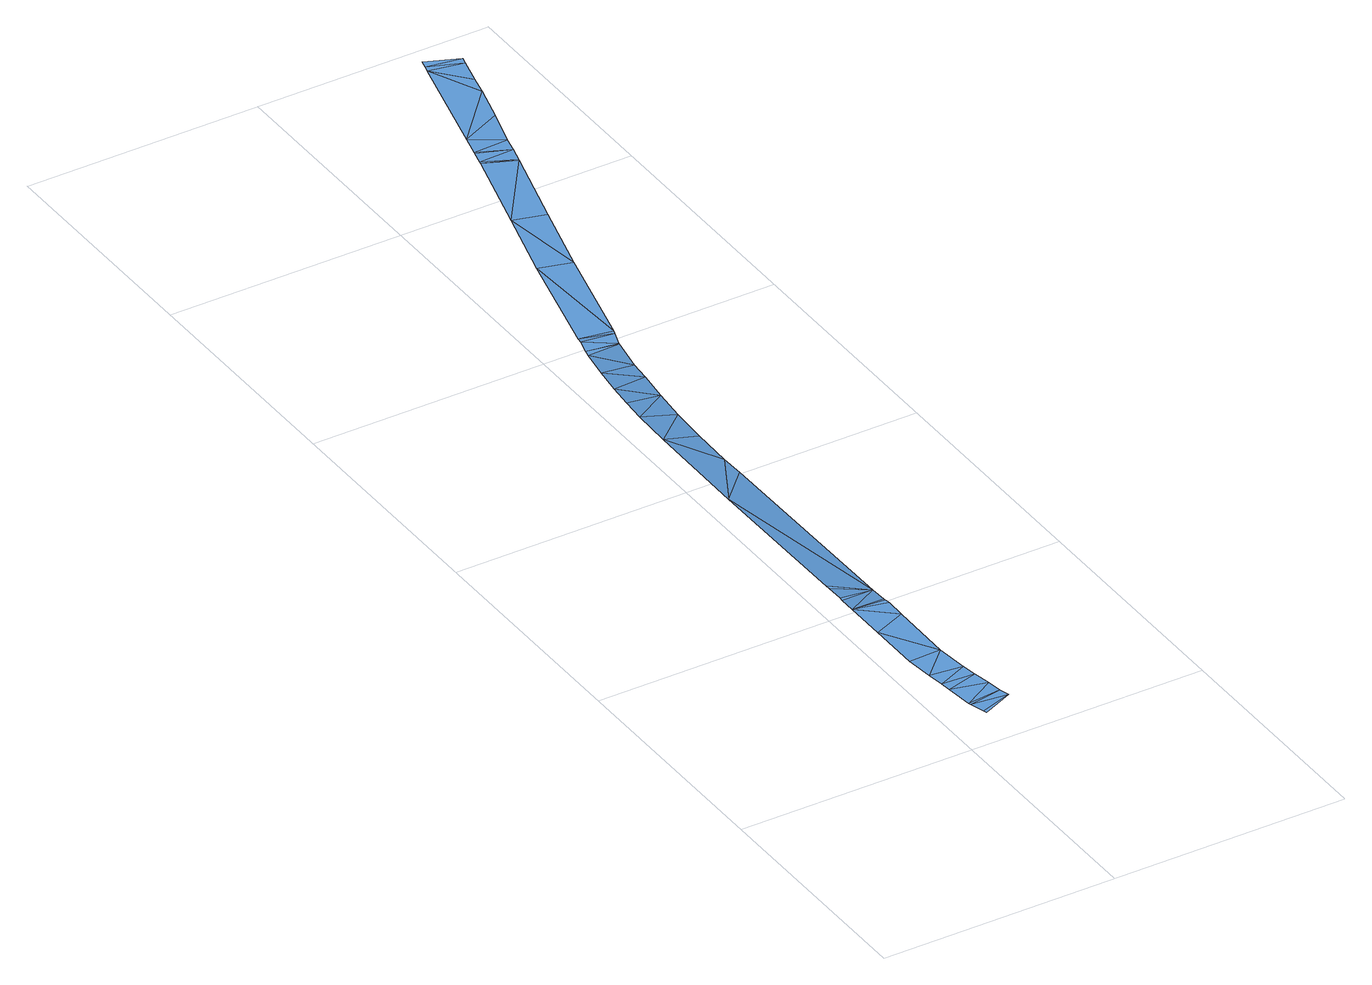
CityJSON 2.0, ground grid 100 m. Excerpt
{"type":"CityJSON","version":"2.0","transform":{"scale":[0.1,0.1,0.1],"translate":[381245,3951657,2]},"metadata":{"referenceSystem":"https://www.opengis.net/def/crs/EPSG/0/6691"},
"CityObjects":{
"waterbody1":{"type":"WaterBody","attributes":{"name":"神田川","class":"1030"},"geometry":[{"type":"MultiSurface","lod":"1","boundaries":[[[0,1,2]],[[0,3,1]],[[4,5,3]],[[6,7,5]],[[8,9,7]],[[10,11,9]],[[0,4,3]],[[4,6,5]],[[12,13,11]],[[6,8,7]],[[8,10,9]],[[10,12,11]],[[12,14,13]],[[15,16,14]],[[12,15,14]],[[17,18,16]],[[15,19,16]],[[19,20,16]],[[20,21,16]],[[17,22,23]],[[21,17,16]],[[17,24,22]],[[23,18,17]],[[17,25,24]],[[17,26,25]],[[27,28,25]],[[26,27,25]],[[27,29,28]],[[30,31,28]],[[29,30,28]],[[32,33,31]],[[30,32,31]],[[32,34,33]],[[35,36,34]],[[32,35,34]],[[37,38,36]],[[35,37,36]],[[39,40,38]],[[37,39,38]],[[41,42,40]],[[39,41,40]],[[43,44,42]],[[41,43,42]],[[43,45,44]],[[45,46,44]],[[45,47,46]],[[47,48,46]],[[47,49,48]],[[49,50,48]],[[50,51,48]],[[52,53,51]],[[54,55,53]],[[50,52,51]],[[54,56,55]],[[52,54,53]],[[57,58,56]],[[54,57,56]],[[57,59,58]],[[59,60,58]],[[60,61,58]],[[60,62,61]],[[63,64,61]],[[62,63,61]],[[65,66,64]],[[63,65,64]]]}]}
},
"vertices":[
[199,60,146],[64,17,146],[67,2,146],[46,81,145],[189,106,145],[44,91,145],[179,169,145],[31,205,145],[165,242,145],[26,251,145],[156,308,145],[18,324,145],[141,445,144],[6,443,144],[6,667,144],[145,725,143],[12,855,137],[147,928,133],[15,931,133],[151,820,139],[149,843,138],[148,853,137],[18,1026,129],[16,946,133],[19,1049,128],[44,1771,91],[177,1908,84],[179,2021,78],[67,2266,66],[189,2212,69],[204,2387,60],[78,2450,57],[223,2537,52],[90,2560,52],[104,2670,46],[243,2678,45],[124,2793,40],[256,2774,40],[149,2924,33],[287,2932,31],[157,2954,32],[288,2936,31],[176,3022,29],[313,3003,28],[179,3045,27],[320,3022,27],[301,3530,20],[438,3494,20],[389,3853,17],[526,3816,17],[627,4181,13],[496,4239,13],[629,4188,13],[499,4252,12],[649,4256,12],[513,4308,12],[515,4315,12],[662,4321,11],[537,4404,11],[712,4487,9],[756,4648,8],[657,4872,6],[775,4731,7],[803,4844,6],[664,4900,5],[810,4873,5],[673,4933,5]
]}
